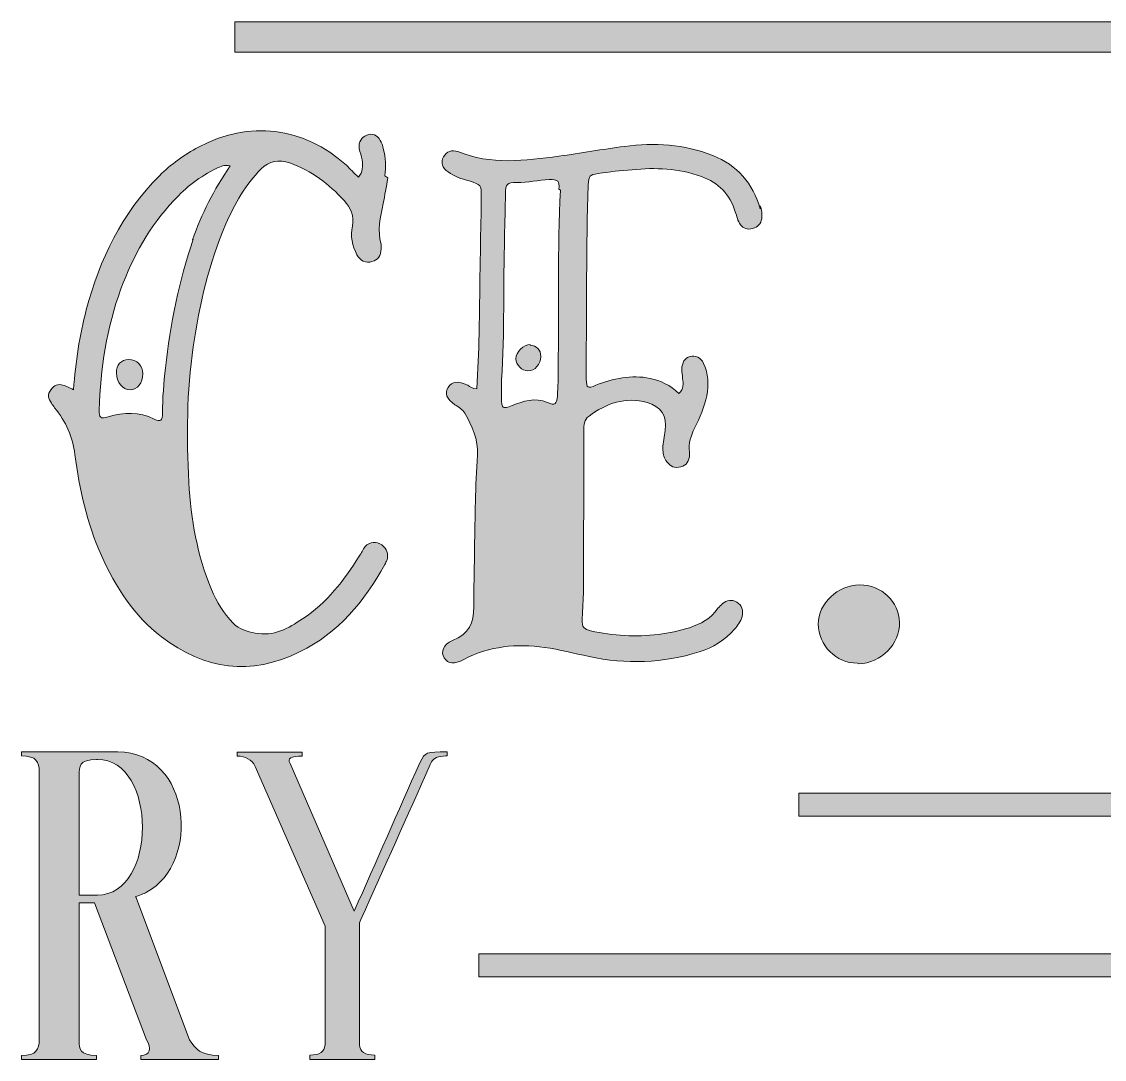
# Model space of a CAD drawing. Header units: inches. Extents: x 51 to 1029, y -812 to -272.
# Drawn here: x 643.3 to 826.9, y -807.2 to -631.1 of the extents above; entities that cross this region are included whole.
import ezdxf

# ---------------------------------------------------------------- set-up
doc = ezdxf.new("R2010")
doc.units = ezdxf.units.IN
doc.header["$MEASUREMENT"] = 0
doc.layers.add('Layer 1', color=7, linetype='Continuous')

# ---------------------------------------------------------------- blocks, each defined once
blk = doc.blocks.new('block 6')
at = {"layer": 'Layer 1', "true_color": 0xd81c2b}
h = blk.add_hatch(color=242, dxfattribs=at)
h.dxf.hatch_style = 2
edge = h.paths.add_edge_path()
edge.add_spline(control_points=[(705.38, -657.59), (705.12, -659.13), (704.87, -660.53), (704.61, -661.94), (704.1, -664.24), (703.59, -666.54), (704.23, -668.84), (704.23, -669.1), (704.23, -669.36), (704.23, -669.61), (704.23, -670.76), (703.72, -671.53), (702.69, -671.78), (701.67, -672.04), (700.65, -671.66), (700.14, -670.63), (699.37, -669.1), (698.99, -667.44), (699.37, -665.78), (699.75, -663.99), (699.11, -662.71), (697.96, -661.43), (695.41, -658.62), (692.46, -656.31), (688.76, -655.04), (686.84, -654.4), (685.3, -654.65), (683.9, -656.06), (681.21, -658.74), (679.42, -661.94), (677.89, -665.39), (675.08, -672.04), (673.41, -679.07), (672.39, -686.23), (671.24, -693.9), (671.24, -701.58), (671.62, -709.25), (672.01, -715.51), (673.03, -721.65), (675.46, -727.4), (676.36, -729.58), (677.51, -731.49), (679.17, -733.16), (680.19, -734.18), (681.47, -734.56), (682.87, -734.82), (686.07, -735.46), (688.5, -734.05), (690.93, -732.39), (695.02, -729.7), (697.96, -725.87), (700.52, -721.78), (700.9, -721.27), (701.16, -720.63), (701.54, -720.12), (702.31, -719.35), (703.46, -719.22), (704.36, -719.86), (705.25, -720.5), (705.51, -721.39), (705.25, -722.42), (705.12, -722.67), (705, -722.93), (704.87, -723.18), (701.42, -729.45), (696.94, -734.82), (690.42, -738.02), (682.11, -742.11), (674.31, -741.08), (667.02, -735.46), (662.29, -731.88), (659.22, -727.02), (656.79, -721.65), (654.36, -716.15), (653.08, -710.4), (652.32, -704.52), (651.93, -701.58), (650.78, -698.89), (648.87, -696.59), (648.74, -696.33), (648.48, -696.08), (648.35, -695.82), (647.72, -695.05), (647.59, -694.29), (648.23, -693.52), (648.74, -692.75), (649.5, -692.5), (650.27, -692.75), (650.78, -692.88), (651.29, -693.14), (652.06, -693.52), (652.44, -688.79), (653.08, -684.32), (654.23, -679.97), (656.54, -671.4), (660.24, -663.6), (666.64, -657.21), (668.56, -655.29), (670.86, -653.63), (673.29, -652.35), (681.72, -647.75), (691.19, -648.9), (698.35, -655.42), (698.99, -656.06), (699.63, -656.7), (700.39, -657.47), (701.16, -656.57), (701.16, -655.55), (701.03, -654.52), (700.9, -653.89), (700.65, -653.25), (700.52, -652.61), (700.39, -651.46), (700.9, -650.69), (701.8, -650.31), (702.69, -649.92), (703.59, -650.31), (704.1, -651.2), (704.36, -651.58), (704.48, -652.1), (704.61, -652.61), (705, -654.14), (705.12, -655.68), (704.87, -657.21), (704.87, -657.21), (705.38, -657.59), (705.38, -657.59)], knot_values=[0, 0, 0, 0, 1, 1, 1, 2, 2, 2, 3, 3, 3, 4, 4, 4, 5, 5, 5, 6, 6, 6, 7, 7, 7, 8, 8, 8, 9, 9, 9, 10, 10, 10, 11, 11, 11, 12, 12, 12, 13, 13, 13, 14, 14, 14, 15, 15, 15, 16, 16, 16, 17, 17, 17, 18, 18, 18, 19, 19, 19, 20, 20, 20, 21, 21, 21, 22, 22, 22, 23, 23, 23, 24, 24, 24, 25, 25, 25, 26, 26, 26, 27, 27, 27, 28, 28, 28, 29, 29, 29, 30, 30, 30, 31, 31, 31, 32, 32, 32, 33, 33, 33, 34, 34, 34, 35, 35, 35, 36, 36, 36, 37, 37, 37, 38, 38, 38, 39, 39, 39, 40, 40, 40, 41, 41, 41, 42, 42, 42, 42], degree=3, periodic=1)
edge = h.paths.add_edge_path()
edge.add_spline(control_points=[(672.26, -668.08), (673.8, -663.73), (675.84, -659.64), (678.66, -655.55), (677.63, -655.29), (676.99, -655.68), (676.36, -655.93), (673.54, -657.34), (671.11, -659.13), (669.07, -661.43), (664.98, -665.78), (662.16, -670.89), (660.12, -676.39), (657.69, -683.04), (656.66, -689.94), (656.41, -696.97), (656.41, -698.25), (656.66, -698.51), (657.94, -698.12), (660.63, -697.36), (663.19, -697.23), (665.74, -698.51), (666.89, -699.02), (667.15, -698.76), (667.15, -697.48), (667.15, -694.93), (667.4, -692.37), (667.66, -689.81), (668.43, -682.4), (669.96, -675.11), (672.39, -667.95), (672.39, -667.95), (672.26, -668.08), (672.26, -668.08)], knot_values=[0, 0, 0, 0, 1, 1, 1, 2, 2, 2, 3, 3, 3, 4, 4, 4, 5, 5, 5, 6, 6, 6, 7, 7, 7, 8, 8, 8, 9, 9, 9, 10, 10, 10, 11, 11, 11, 11], degree=3, periodic=1)
edge = h.paths.add_edge_path()
edge.add_spline(control_points=[(663.82, -690.84), (663.82, -692.37), (662.93, -693.52), (661.65, -693.52), (660.37, -693.52), (659.35, -692.24), (659.35, -690.71), (659.35, -689.3), (660.12, -688.41), (661.4, -688.41), (662.8, -688.41), (663.82, -689.43), (663.82, -690.84)], knot_values=[0, 0, 0, 0, 1, 1, 1, 2, 2, 2, 3, 3, 3, 4, 4, 4, 4], degree=3, periodic=1)
h = blk.add_hatch(color=242, dxfattribs=at)
h.dxf.hatch_style = 2
edge = h.paths.add_edge_path()
edge.add_spline(control_points=[(768.54, -662.32), (768.79, -662.96), (768.92, -663.73), (768.79, -664.5), (768.66, -665.39), (768.15, -665.9), (767.26, -666.16), (766.36, -666.41), (765.72, -666.16), (765.21, -665.52), (764.7, -664.88), (764.57, -664.11), (764.32, -663.35), (763.42, -660.41), (761.5, -658.36), (758.56, -657.34), (754.73, -655.93), (750.76, -655.8), (746.8, -656.19), (744.88, -656.31), (742.96, -656.57), (741.05, -656.83), (739.51, -657.08), (739.51, -657.21), (739.38, -658.74), (739, -669.23), (739.13, -679.71), (739, -690.2), (739, -690.71), (739, -691.22), (739, -691.73), (739.13, -693.26), (739.26, -693.39), (740.66, -692.75), (743.6, -691.6), (746.67, -690.96), (749.87, -691.6), (751.66, -691.99), (753.32, -692.75), (754.73, -694.16), (755.62, -693.39), (755.49, -692.5), (755.37, -691.6), (755.37, -691.09), (755.24, -690.58), (755.24, -690.07), (755.24, -688.92), (755.75, -688.15), (756.64, -687.9), (757.54, -687.64), (758.43, -688.02), (758.95, -689.05), (759.71, -690.84), (759.84, -692.63), (759.46, -694.54), (759.07, -696.46), (758.31, -698.25), (757.41, -700.04), (756.77, -701.32), (756.39, -702.6), (756.52, -704.13), (756.52, -704.39), (756.52, -704.64), (756.52, -704.9), (756.39, -705.92), (755.75, -706.56), (754.73, -706.69), (753.7, -706.82), (753.07, -706.31), (752.55, -705.54), (752.17, -704.9), (752.04, -704.26), (752.04, -703.49), (752.04, -702.47), (752.3, -701.45), (752.43, -700.43), (752.81, -698), (751.66, -696.33), (749.36, -695.69), (745.65, -694.67), (742.45, -695.82), (739.51, -698), (738.62, -698.63), (738.62, -699.53), (738.62, -700.43), (738.62, -704.9), (738.62, -709.38), (738.62, -713.85), (738.49, -720.12), (738.74, -726.38), (738.36, -732.52), (738.23, -733.8), (738.74, -734.18), (739.77, -734.44), (743.6, -735.33), (747.44, -735.46), (751.28, -735.08), (753.07, -734.82), (754.86, -734.44), (756.52, -733.92), (758.43, -733.29), (760.22, -732.39), (761.38, -730.6), (761.63, -730.34), (761.89, -730.09), (762.14, -729.83), (762.91, -729.19), (763.68, -729.07), (764.57, -729.58), (765.47, -730.09), (765.72, -730.98), (765.47, -732.01), (765.21, -732.9), (764.7, -733.54), (764.19, -734.18), (762.53, -736.1), (760.48, -737.25), (758.18, -738.02), (752.04, -739.93), (745.78, -740.19), (739.51, -738.78), (736.95, -738.27), (734.53, -737.63), (731.97, -737.25), (727.24, -736.61), (722.64, -736.99), (718.29, -739.29), (716.63, -740.19), (715.6, -740.06), (714.96, -739.04), (714.32, -738.02), (714.71, -736.74), (716.37, -736.1), (719.18, -734.95), (719.95, -733.16), (719.95, -730.34), (719.95, -727.02), (720.08, -723.69), (720.08, -720.37), (720.21, -715.13), (720.21, -709.89), (720.59, -704.64), (720.72, -701.96), (719.69, -699.66), (718.42, -697.48), (718.03, -696.84), (717.39, -696.46), (716.75, -696.08), (715.35, -695.05), (714.96, -694.16), (715.6, -693.14), (716.24, -692.11), (717.27, -691.99), (718.93, -692.75), (719.31, -693.01), (719.69, -693.39), (720.46, -693.39), (720.59, -690.2), (720.85, -687.13), (720.85, -684.06), (720.97, -679.2), (720.97, -674.34), (721.1, -669.48), (721.1, -666.54), (721.23, -663.6), (721.23, -660.66), (721.23, -658.74), (721.23, -658.74), (719.18, -658.1), (717.9, -657.72), (716.63, -657.34), (715.6, -656.57), (714.58, -655.93), (714.32, -654.91), (714.84, -654.01), (715.35, -653.12), (716.24, -652.73), (717.27, -653.12), (722.89, -655.42), (728.64, -654.65), (734.4, -653.89), (738.11, -653.37), (741.81, -652.73), (745.52, -652.22), (750.64, -651.58), (755.62, -651.84), (760.48, -653.76), (764.7, -655.42), (767.26, -658.49), (768.54, -662.84), (768.54, -662.84), (768.54, -662.32), (768.54, -662.32)], knot_values=[0, 0, 0, 0, 1, 1, 1, 2, 2, 2, 3, 3, 3, 4, 4, 4, 5, 5, 5, 6, 6, 6, 7, 7, 7, 8, 8, 8, 9, 9, 9, 10, 10, 10, 11, 11, 11, 12, 12, 12, 13, 13, 13, 14, 14, 14, 15, 15, 15, 16, 16, 16, 17, 17, 17, 18, 18, 18, 19, 19, 19, 20, 20, 20, 21, 21, 21, 22, 22, 22, 23, 23, 23, 24, 24, 24, 25, 25, 25, 26, 26, 26, 27, 27, 27, 28, 28, 28, 29, 29, 29, 30, 30, 30, 31, 31, 31, 32, 32, 32, 33, 33, 33, 34, 34, 34, 35, 35, 35, 36, 36, 36, 37, 37, 37, 38, 38, 38, 39, 39, 39, 40, 40, 40, 41, 41, 41, 42, 42, 42, 43, 43, 43, 44, 44, 44, 45, 45, 45, 46, 46, 46, 47, 47, 47, 48, 48, 48, 49, 49, 49, 50, 50, 50, 51, 51, 51, 52, 52, 52, 53, 53, 53, 54, 54, 54, 55, 55, 55, 56, 56, 56, 57, 57, 57, 58, 58, 58, 59, 59, 59, 60, 60, 60, 61, 61, 61, 62, 62, 62, 63, 63, 63, 64, 64, 64, 64], degree=3, periodic=1)
edge = h.paths.add_edge_path()
edge.add_spline(control_points=[(734.4, -659.51), (734.53, -658.1), (734.27, -657.85), (732.74, -657.85), (730.94, -657.98), (729.15, -658.36), (727.24, -658.36), (725.58, -658.36), (725.32, -658.62), (725.32, -660.28), (725.32, -662.71), (725.19, -665.14), (725.19, -667.57), (724.94, -675.62), (725.19, -683.8), (724.68, -691.86), (724.68, -692.88), (724.68, -693.9), (724.68, -694.93), (724.68, -696.72), (724.81, -696.84), (726.47, -696.21), (728.39, -695.44), (730.31, -694.8), (732.48, -695.69), (733.76, -696.21), (734.01, -696.08), (734.14, -694.54), (734.27, -693.01), (734.27, -691.48), (734.27, -689.94), (734.4, -679.84), (734.14, -669.74), (734.65, -659.64), (734.65, -659.64), (734.4, -659.51), (734.4, -659.51)], knot_values=[0, 0, 0, 0, 1, 1, 1, 2, 2, 2, 3, 3, 3, 4, 4, 4, 5, 5, 5, 6, 6, 6, 7, 7, 7, 8, 8, 8, 9, 9, 9, 10, 10, 10, 11, 11, 11, 12, 12, 12, 12], degree=3, periodic=1)
edge = h.paths.add_edge_path()
edge.add_spline(control_points=[(729.54, -685.98), (730.56, -685.98), (731.33, -686.75), (731.33, -687.9), (731.33, -689.17), (730.31, -690.33), (729.15, -690.33), (728.13, -690.33), (727.11, -689.3), (727.11, -688.28), (727.11, -687.13), (728.39, -685.85), (729.54, -685.85), (729.54, -685.85), (729.54, -685.98), (729.54, -685.98)], knot_values=[0, 0, 0, 0, 1, 1, 1, 2, 2, 2, 3, 3, 3, 4, 4, 4, 5, 5, 5, 5], degree=3, periodic=1)
h = blk.add_hatch(color=242, dxfattribs=at)
h.dxf.hatch_style = 2
edge = h.paths.add_edge_path()
edge.add_spline(control_points=[(785.02, -739.93), (781.44, -739.93), (778.38, -736.87), (778.38, -733.29), (778.38, -729.83), (781.7, -726.64), (785.41, -726.64), (789.11, -726.64), (792.06, -729.45), (792.18, -733.03), (792.31, -736.61), (788.99, -739.93), (785.28, -740.06), (785.28, -740.06), (785.02, -739.93), (785.02, -739.93)], knot_values=[0, 0, 0, 0, 1, 1, 1, 2, 2, 2, 3, 3, 3, 4, 4, 4, 5, 5, 5, 5], degree=3, periodic=1)
at = {"layer": 'Layer 1', "lineweight": 0}
for points, knots in [([(705.38, -657.59), (705.12, -659.13), (704.87, -660.53), (704.61, -661.94), (704.1, -664.24), (703.59, -666.54), (704.23, -668.84), (704.23, -669.1), (704.23, -669.36), (704.23, -669.61), (704.23, -670.76), (703.72, -671.53), (702.69, -671.78), (701.67, -672.04), (700.65, -671.66), (700.14, -670.63), (699.37, -669.1), (698.99, -667.44), (699.37, -665.78), (699.75, -663.99), (699.11, -662.71), (697.96, -661.43), (695.41, -658.62), (692.46, -656.31), (688.76, -655.04), (686.84, -654.4), (685.3, -654.65), (683.9, -656.06), (681.21, -658.74), (679.42, -661.94), (677.89, -665.39), (675.08, -672.04), (673.41, -679.07), (672.39, -686.23), (671.24, -693.9), (671.24, -701.58), (671.62, -709.25), (672.01, -715.51), (673.03, -721.65), (675.46, -727.4), (676.36, -729.58), (677.51, -731.49), (679.17, -733.16), (680.19, -734.18), (681.47, -734.56), (682.87, -734.82), (686.07, -735.46), (688.5, -734.05), (690.93, -732.39), (695.02, -729.7), (697.96, -725.87), (700.52, -721.78), (700.9, -721.27), (701.16, -720.63), (701.54, -720.12), (702.31, -719.35), (703.46, -719.22), (704.36, -719.86), (705.25, -720.5), (705.51, -721.39), (705.25, -722.42), (705.12, -722.67), (705, -722.93), (704.87, -723.18), (701.42, -729.45), (696.94, -734.82), (690.42, -738.02), (682.11, -742.11), (674.31, -741.08), (667.02, -735.46), (662.29, -731.88), (659.22, -727.02), (656.79, -721.65), (654.36, -716.15), (653.08, -710.4), (652.32, -704.52), (651.93, -701.58), (650.78, -698.89), (648.87, -696.59), (648.74, -696.33), (648.48, -696.08), (648.35, -695.82), (647.72, -695.05), (647.59, -694.29), (648.23, -693.52), (648.74, -692.75), (649.5, -692.5), (650.27, -692.75), (650.78, -692.88), (651.29, -693.14), (652.06, -693.52), (652.44, -688.79), (653.08, -684.32), (654.23, -679.97), (656.54, -671.4), (660.24, -663.6), (666.64, -657.21), (668.56, -655.29), (670.86, -653.63), (673.29, -652.35), (681.72, -647.75), (691.19, -648.9), (698.35, -655.42), (698.99, -656.06), (699.63, -656.7), (700.39, -657.47), (701.16, -656.57), (701.16, -655.55), (701.03, -654.52), (700.9, -653.89), (700.65, -653.25), (700.52, -652.61), (700.39, -651.46), (700.9, -650.69), (701.8, -650.31), (702.69, -649.92), (703.59, -650.31), (704.1, -651.2), (704.36, -651.58), (704.48, -652.1), (704.61, -652.61), (705, -654.14), (705.12, -655.68), (704.87, -657.21), (704.87, -657.21), (705.38, -657.59), (705.38, -657.59)], [0, 0, 0, 0, 1, 1, 1, 2, 2, 2, 3, 3, 3, 4, 4, 4, 5, 5, 5, 6, 6, 6, 7, 7, 7, 8, 8, 8, 9, 9, 9, 10, 10, 10, 11, 11, 11, 12, 12, 12, 13, 13, 13, 14, 14, 14, 15, 15, 15, 16, 16, 16, 17, 17, 17, 18, 18, 18, 19, 19, 19, 20, 20, 20, 21, 21, 21, 22, 22, 22, 23, 23, 23, 24, 24, 24, 25, 25, 25, 26, 26, 26, 27, 27, 27, 28, 28, 28, 29, 29, 29, 30, 30, 30, 31, 31, 31, 32, 32, 32, 33, 33, 33, 34, 34, 34, 35, 35, 35, 36, 36, 36, 37, 37, 37, 38, 38, 38, 39, 39, 39, 40, 40, 40, 41, 41, 41, 42, 42, 42, 42]), ([(768.54, -662.32), (768.79, -662.96), (768.92, -663.73), (768.79, -664.5), (768.66, -665.39), (768.15, -665.9), (767.26, -666.16), (766.36, -666.41), (765.72, -666.16), (765.21, -665.52), (764.7, -664.88), (764.57, -664.11), (764.32, -663.35), (763.42, -660.41), (761.5, -658.36), (758.56, -657.34), (754.73, -655.93), (750.76, -655.8), (746.8, -656.19), (744.88, -656.31), (742.96, -656.57), (741.05, -656.83), (739.51, -657.08), (739.51, -657.21), (739.38, -658.74), (739, -669.23), (739.13, -679.71), (739, -690.2), (739, -690.71), (739, -691.22), (739, -691.73), (739.13, -693.26), (739.26, -693.39), (740.66, -692.75), (743.6, -691.6), (746.67, -690.96), (749.87, -691.6), (751.66, -691.99), (753.32, -692.75), (754.73, -694.16), (755.62, -693.39), (755.49, -692.5), (755.37, -691.6), (755.37, -691.09), (755.24, -690.58), (755.24, -690.07), (755.24, -688.92), (755.75, -688.15), (756.64, -687.9), (757.54, -687.64), (758.43, -688.02), (758.95, -689.05), (759.71, -690.84), (759.84, -692.63), (759.46, -694.54), (759.07, -696.46), (758.31, -698.25), (757.41, -700.04), (756.77, -701.32), (756.39, -702.6), (756.52, -704.13), (756.52, -704.39), (756.52, -704.64), (756.52, -704.9), (756.39, -705.92), (755.75, -706.56), (754.73, -706.69), (753.7, -706.82), (753.07, -706.31), (752.55, -705.54), (752.17, -704.9), (752.04, -704.26), (752.04, -703.49), (752.04, -702.47), (752.3, -701.45), (752.43, -700.43), (752.81, -698), (751.66, -696.33), (749.36, -695.69), (745.65, -694.67), (742.45, -695.82), (739.51, -698), (738.62, -698.63), (738.62, -699.53), (738.62, -700.43), (738.62, -704.9), (738.62, -709.38), (738.62, -713.85), (738.49, -720.12), (738.74, -726.38), (738.36, -732.52), (738.23, -733.8), (738.74, -734.18), (739.77, -734.44), (743.6, -735.33), (747.44, -735.46), (751.28, -735.08), (753.07, -734.82), (754.86, -734.44), (756.52, -733.92), (758.43, -733.29), (760.22, -732.39), (761.38, -730.6), (761.63, -730.34), (761.89, -730.09), (762.14, -729.83), (762.91, -729.19), (763.68, -729.07), (764.57, -729.58), (765.47, -730.09), (765.72, -730.98), (765.47, -732.01), (765.21, -732.9), (764.7, -733.54), (764.19, -734.18), (762.53, -736.1), (760.48, -737.25), (758.18, -738.02), (752.04, -739.93), (745.78, -740.19), (739.51, -738.78), (736.95, -738.27), (734.53, -737.63), (731.97, -737.25), (727.24, -736.61), (722.64, -736.99), (718.29, -739.29), (716.63, -740.19), (715.6, -740.06), (714.96, -739.04), (714.32, -738.02), (714.71, -736.74), (716.37, -736.1), (719.18, -734.95), (719.95, -733.16), (719.95, -730.34), (719.95, -727.02), (720.08, -723.69), (720.08, -720.37), (720.21, -715.13), (720.21, -709.89), (720.59, -704.64), (720.72, -701.96), (719.69, -699.66), (718.42, -697.48), (718.03, -696.84), (717.39, -696.46), (716.75, -696.08), (715.35, -695.05), (714.96, -694.16), (715.6, -693.14), (716.24, -692.11), (717.27, -691.99), (718.93, -692.75), (719.31, -693.01), (719.69, -693.39), (720.46, -693.39), (720.59, -690.2), (720.85, -687.13), (720.85, -684.06), (720.97, -679.2), (720.97, -674.34), (721.1, -669.48), (721.1, -666.54), (721.23, -663.6), (721.23, -660.66), (721.23, -658.74), (721.23, -658.74), (719.18, -658.1), (717.9, -657.72), (716.63, -657.34), (715.6, -656.57), (714.58, -655.93), (714.32, -654.91), (714.84, -654.01), (715.35, -653.12), (716.24, -652.73), (717.27, -653.12), (722.89, -655.42), (728.64, -654.65), (734.4, -653.89), (738.11, -653.37), (741.81, -652.73), (745.52, -652.22), (750.64, -651.58), (755.62, -651.84), (760.48, -653.76), (764.7, -655.42), (767.26, -658.49), (768.54, -662.84), (768.54, -662.84), (768.54, -662.32), (768.54, -662.32)], [0, 0, 0, 0, 1, 1, 1, 2, 2, 2, 3, 3, 3, 4, 4, 4, 5, 5, 5, 6, 6, 6, 7, 7, 7, 8, 8, 8, 9, 9, 9, 10, 10, 10, 11, 11, 11, 12, 12, 12, 13, 13, 13, 14, 14, 14, 15, 15, 15, 16, 16, 16, 17, 17, 17, 18, 18, 18, 19, 19, 19, 20, 20, 20, 21, 21, 21, 22, 22, 22, 23, 23, 23, 24, 24, 24, 25, 25, 25, 26, 26, 26, 27, 27, 27, 28, 28, 28, 29, 29, 29, 30, 30, 30, 31, 31, 31, 32, 32, 32, 33, 33, 33, 34, 34, 34, 35, 35, 35, 36, 36, 36, 37, 37, 37, 38, 38, 38, 39, 39, 39, 40, 40, 40, 41, 41, 41, 42, 42, 42, 43, 43, 43, 44, 44, 44, 45, 45, 45, 46, 46, 46, 47, 47, 47, 48, 48, 48, 49, 49, 49, 50, 50, 50, 51, 51, 51, 52, 52, 52, 53, 53, 53, 54, 54, 54, 55, 55, 55, 56, 56, 56, 57, 57, 57, 58, 58, 58, 59, 59, 59, 60, 60, 60, 61, 61, 61, 62, 62, 62, 63, 63, 63, 64, 64, 64, 64]), ([(672.26, -668.08), (673.8, -663.73), (675.84, -659.64), (678.66, -655.55), (677.63, -655.29), (676.99, -655.68), (676.36, -655.93), (673.54, -657.34), (671.11, -659.13), (669.07, -661.43), (664.98, -665.78), (662.16, -670.89), (660.12, -676.39), (657.69, -683.04), (656.66, -689.94), (656.41, -696.97), (656.41, -698.25), (656.66, -698.51), (657.94, -698.12), (660.63, -697.36), (663.19, -697.23), (665.74, -698.51), (666.89, -699.02), (667.15, -698.76), (667.15, -697.48), (667.15, -694.93), (667.4, -692.37), (667.66, -689.81), (668.43, -682.4), (669.96, -675.11), (672.39, -667.95), (672.39, -667.95), (672.26, -668.08), (672.26, -668.08)], [0, 0, 0, 0, 1, 1, 1, 2, 2, 2, 3, 3, 3, 4, 4, 4, 5, 5, 5, 6, 6, 6, 7, 7, 7, 8, 8, 8, 9, 9, 9, 10, 10, 10, 11, 11, 11, 11]), ([(734.4, -659.51), (734.53, -658.1), (734.27, -657.85), (732.74, -657.85), (730.94, -657.98), (729.15, -658.36), (727.24, -658.36), (725.58, -658.36), (725.32, -658.62), (725.32, -660.28), (725.32, -662.71), (725.19, -665.14), (725.19, -667.57), (724.94, -675.62), (725.19, -683.8), (724.68, -691.86), (724.68, -692.88), (724.68, -693.9), (724.68, -694.93), (724.68, -696.72), (724.81, -696.84), (726.47, -696.21), (728.39, -695.44), (730.31, -694.8), (732.48, -695.69), (733.76, -696.21), (734.01, -696.08), (734.14, -694.54), (734.27, -693.01), (734.27, -691.48), (734.27, -689.94), (734.4, -679.84), (734.14, -669.74), (734.65, -659.64), (734.65, -659.64), (734.4, -659.51), (734.4, -659.51)], [0, 0, 0, 0, 1, 1, 1, 2, 2, 2, 3, 3, 3, 4, 4, 4, 5, 5, 5, 6, 6, 6, 7, 7, 7, 8, 8, 8, 9, 9, 9, 10, 10, 10, 11, 11, 11, 12, 12, 12, 12]), ([(729.54, -685.98), (730.56, -685.98), (731.33, -686.75), (731.33, -687.9), (731.33, -689.17), (730.31, -690.33), (729.15, -690.33), (728.13, -690.33), (727.11, -689.3), (727.11, -688.28), (727.11, -687.13), (728.39, -685.85), (729.54, -685.85), (729.54, -685.85), (729.54, -685.98), (729.54, -685.98)], [0, 0, 0, 0, 1, 1, 1, 2, 2, 2, 3, 3, 3, 4, 4, 4, 5, 5, 5, 5]), ([(663.82, -690.84), (663.82, -692.37), (662.93, -693.52), (661.65, -693.52), (660.37, -693.52), (659.35, -692.24), (659.35, -690.71), (659.35, -689.3), (660.12, -688.41), (661.4, -688.41), (662.8, -688.41), (663.82, -689.43), (663.82, -690.84)], [0, 0, 0, 0, 1, 1, 1, 2, 2, 2, 3, 3, 3, 4, 4, 4, 4]), ([(785.02, -739.93), (781.44, -739.93), (778.38, -736.87), (778.38, -733.29), (778.38, -729.83), (781.7, -726.64), (785.41, -726.64), (789.11, -726.64), (792.06, -729.45), (792.18, -733.03), (792.31, -736.61), (788.99, -739.93), (785.28, -740.06), (785.28, -740.06), (785.02, -739.93), (785.02, -739.93)], [0, 0, 0, 0, 1, 1, 1, 2, 2, 2, 3, 3, 3, 4, 4, 4, 5, 5, 5, 5])]:
    blk.add_open_spline(points, degree=3, knots=knots, dxfattribs=at)
blk = doc.blocks.new('block 7')
at = {"layer": 'Layer 1', "true_color": 0xd81c2b}
h = blk.add_hatch(color=242, dxfattribs=at)
h.dxf.hatch_style = 2
edge = h.paths.add_edge_path()
edge.add_spline(control_points=[(676.65, -806.49), (676.65, -806.49), (676.65, -807.17), (676.65, -807.17), (676.65, -807.17), (663.46, -807.17), (663.46, -807.17), (663.46, -807.17), (663.46, -806.49), (663.46, -806.49), (665.13, -806.49), (665.34, -805.34), (664.47, -803.84), (664.47, -803.84), (655.65, -780.58), (655.65, -780.58), (655.65, -780.58), (653.02, -780.58), (653.02, -780.58), (653.02, -780.58), (653.02, -801.26), (653.02, -801.26), (653.02, -801.26), (653.02, -804.04), (653.02, -804.04), (653.03, -805.37), (653.12, -806.5), (655.96, -806.5), (655.96, -806.5), (655.96, -807.17), (655.96, -807.17), (655.96, -807.17), (643.27, -807.17), (643.27, -807.17), (643.27, -807.17), (643.27, -806.5), (643.27, -806.5), (645.76, -806.5), (646.27, -805.48), (646.27, -803.84), (646.27, -803.84), (646.27, -758.32), (646.27, -758.32), (646.27, -756.69), (645.76, -755.67), (643.27, -755.67), (643.27, -755.67), (643.27, -755), (643.27, -755), (643.27, -755), (659.58, -755), (659.58, -755), (672.06, -755), (673.69, -773.86), (664.47, -778.79), (663.94, -779.07), (663.26, -779.34), (662.52, -779.57), (662.52, -779.57), (662.63, -779.57), (662.63, -779.57), (662.63, -779.57), (671.74, -803.84), (671.74, -803.84), (672.76, -805.42), (673.68, -806.49), (676.65, -806.49)], knot_values=[0, 0, 0, 0, 1, 1, 1, 2, 2, 2, 3, 3, 3, 4, 4, 4, 5, 5, 5, 6, 6, 6, 7, 7, 7, 8, 8, 8, 9, 9, 9, 10, 10, 10, 11, 11, 11, 12, 12, 12, 13, 13, 13, 14, 14, 14, 15, 15, 15, 16, 16, 16, 17, 17, 17, 18, 18, 18, 19, 19, 19, 20, 20, 20, 21, 21, 21, 22, 22, 22, 22], degree=3, periodic=1)
edge = h.paths.add_edge_path()
edge.add_spline(control_points=[(656.12, -756.26), (656.12, -756.26), (655.96, -756.26), (655.96, -756.26), (652.99, -756.26), (653.03, -757.5), (653.03, -758.92), (653.03, -758.92), (653.03, -779.29), (653.03, -779.29), (653.03, -779.29), (656.12, -779.29), (656.12, -779.29), (666.31, -779.29), (666.31, -756.26), (656.12, -756.26)], knot_values=[0, 0, 0, 0, 1, 1, 1, 2, 2, 2, 3, 3, 3, 4, 4, 4, 5, 5, 5, 5], degree=3, periodic=1)
h = blk.add_hatch(color=242, dxfattribs=at)
h.dxf.hatch_style = 2
edge = h.paths.add_edge_path()
edge.add_spline(control_points=[(715.46, -755), (715.46, -755), (715.46, -755.67), (715.46, -755.67), (715.46, -755.67), (715.33, -755.67), (715.33, -755.67), (715.33, -755.67), (715.23, -755.67), (715.23, -755.67), (715.23, -755.67), (715.22, -755.67), (715.22, -755.67), (713.9, -755.71), (713.17, -756.06), (712.79, -756.66), (712.79, -756.66), (712.58, -757.13), (712.58, -757.13), (708.53, -766.18), (704.92, -774.33), (700.83, -783.43), (700.83, -783.43), (700.57, -784.01), (700.57, -784.01), (700.57, -792.36), (700.58, -796.31), (700.58, -804.68), (700.67, -805.91), (701.46, -806.44), (703.18, -806.44), (703.18, -806.44), (703.18, -807.17), (703.18, -807.17), (703.18, -807.17), (692.14, -807.17), (692.14, -807.17), (692.14, -807.17), (692.14, -806.44), (692.14, -806.44), (693.86, -806.44), (694.64, -805.91), (694.73, -804.68), (694.73, -804.68), (694.73, -784.55), (694.73, -784.55), (694.73, -784.55), (682.87, -757.44), (682.87, -757.44), (682.27, -756.31), (681.27, -755.7), (679.82, -755.7), (679.82, -755.7), (679.82, -755.05), (679.82, -755.05), (679.82, -755.05), (690.86, -755.05), (690.86, -755.05), (690.86, -755.05), (690.86, -755.7), (690.86, -755.7), (688.96, -755.7), (688.27, -756.05), (688.79, -756.95), (688.79, -756.95), (699.65, -782.04), (699.65, -782.04), (703.44, -773.62), (707.09, -765.14), (710.8, -756.83), (711.76, -754.9), (711.85, -755), (715.45, -755), (715.45, -755), (715.46, -755), (715.46, -755)], knot_values=[0, 0, 0, 0, 1, 1, 1, 2, 2, 2, 3, 3, 3, 4, 4, 4, 5, 5, 5, 6, 6, 6, 7, 7, 7, 8, 8, 8, 9, 9, 9, 10, 10, 10, 11, 11, 11, 12, 12, 12, 13, 13, 13, 14, 14, 14, 15, 15, 15, 16, 16, 16, 17, 17, 17, 18, 18, 18, 19, 19, 19, 20, 20, 20, 21, 21, 21, 22, 22, 22, 23, 23, 23, 24, 24, 24, 25, 25, 25, 25], degree=3, periodic=1)
at = {"layer": 'Layer 1', "lineweight": 0}
for points, knots in [([(676.65, -806.49), (676.65, -806.49), (676.65, -807.17), (676.65, -807.17), (676.65, -807.17), (663.46, -807.17), (663.46, -807.17), (663.46, -807.17), (663.46, -806.49), (663.46, -806.49), (665.13, -806.49), (665.34, -805.34), (664.47, -803.84), (664.47, -803.84), (655.65, -780.58), (655.65, -780.58), (655.65, -780.58), (653.02, -780.58), (653.02, -780.58), (653.02, -780.58), (653.02, -801.26), (653.02, -801.26), (653.02, -801.26), (653.02, -804.04), (653.02, -804.04), (653.03, -805.37), (653.12, -806.5), (655.96, -806.5), (655.96, -806.5), (655.96, -807.17), (655.96, -807.17), (655.96, -807.17), (643.27, -807.17), (643.27, -807.17), (643.27, -807.17), (643.27, -806.5), (643.27, -806.5), (645.76, -806.5), (646.27, -805.48), (646.27, -803.84), (646.27, -803.84), (646.27, -758.32), (646.27, -758.32), (646.27, -756.69), (645.76, -755.67), (643.27, -755.67), (643.27, -755.67), (643.27, -755), (643.27, -755), (643.27, -755), (659.58, -755), (659.58, -755), (672.06, -755), (673.69, -773.86), (664.47, -778.79), (663.94, -779.07), (663.26, -779.34), (662.52, -779.57), (662.52, -779.57), (662.63, -779.57), (662.63, -779.57), (662.63, -779.57), (671.74, -803.84), (671.74, -803.84), (672.76, -805.42), (673.68, -806.49), (676.65, -806.49)], [0, 0, 0, 0, 1, 1, 1, 2, 2, 2, 3, 3, 3, 4, 4, 4, 5, 5, 5, 6, 6, 6, 7, 7, 7, 8, 8, 8, 9, 9, 9, 10, 10, 10, 11, 11, 11, 12, 12, 12, 13, 13, 13, 14, 14, 14, 15, 15, 15, 16, 16, 16, 17, 17, 17, 18, 18, 18, 19, 19, 19, 20, 20, 20, 21, 21, 21, 22, 22, 22, 22]), ([(656.12, -756.26), (656.12, -756.26), (655.96, -756.26), (655.96, -756.26), (652.99, -756.26), (653.03, -757.5), (653.03, -758.92), (653.03, -758.92), (653.03, -779.29), (653.03, -779.29), (653.03, -779.29), (656.12, -779.29), (656.12, -779.29), (666.31, -779.29), (666.31, -756.26), (656.12, -756.26)], [0, 0, 0, 0, 1, 1, 1, 2, 2, 2, 3, 3, 3, 4, 4, 4, 5, 5, 5, 5]), ([(715.46, -755), (715.46, -755), (715.46, -755.67), (715.46, -755.67), (715.46, -755.67), (715.33, -755.67), (715.33, -755.67), (715.33, -755.67), (715.23, -755.67), (715.23, -755.67), (715.23, -755.67), (715.22, -755.67), (715.22, -755.67), (713.9, -755.71), (713.17, -756.06), (712.79, -756.66), (712.79, -756.66), (712.58, -757.13), (712.58, -757.13), (708.53, -766.18), (704.92, -774.33), (700.83, -783.43), (700.83, -783.43), (700.57, -784.01), (700.57, -784.01), (700.57, -792.36), (700.58, -796.31), (700.58, -804.68), (700.67, -805.91), (701.46, -806.44), (703.18, -806.44), (703.18, -806.44), (703.18, -807.17), (703.18, -807.17), (703.18, -807.17), (692.14, -807.17), (692.14, -807.17), (692.14, -807.17), (692.14, -806.44), (692.14, -806.44), (693.86, -806.44), (694.64, -805.91), (694.73, -804.68), (694.73, -804.68), (694.73, -784.55), (694.73, -784.55), (694.73, -784.55), (682.87, -757.44), (682.87, -757.44), (682.27, -756.31), (681.27, -755.7), (679.82, -755.7), (679.82, -755.7), (679.82, -755.05), (679.82, -755.05), (679.82, -755.05), (690.86, -755.05), (690.86, -755.05), (690.86, -755.05), (690.86, -755.7), (690.86, -755.7), (688.96, -755.7), (688.27, -756.05), (688.79, -756.95), (688.79, -756.95), (699.65, -782.04), (699.65, -782.04), (703.44, -773.62), (707.09, -765.14), (710.8, -756.83), (711.76, -754.9), (711.85, -755), (715.45, -755), (715.45, -755), (715.46, -755), (715.46, -755)], [0, 0, 0, 0, 1, 1, 1, 2, 2, 2, 3, 3, 3, 4, 4, 4, 5, 5, 5, 6, 6, 6, 7, 7, 7, 8, 8, 8, 9, 9, 9, 10, 10, 10, 11, 11, 11, 12, 12, 12, 13, 13, 13, 14, 14, 14, 15, 15, 15, 16, 16, 16, 17, 17, 17, 18, 18, 18, 19, 19, 19, 20, 20, 20, 21, 21, 21, 22, 22, 22, 23, 23, 23, 24, 24, 24, 25, 25, 25, 25])]:
    blk.add_open_spline(points, degree=3, knots=knots, dxfattribs=at)
blk = doc.blocks.new('block 10')
at = {"layer": 'Layer 1', "true_color": 0xd81c2b}
h = blk.add_hatch(color=242, dxfattribs=at)
h.dxf.hatch_style = 2
h.paths.add_polyline_path([(1011.13, -636.24), (679.42, -636.24), (679.42, -631.06), (1011.13, -631.06)])
at = {"layer": 'Layer 1', "lineweight": 0}
blk.add_lwpolyline([(1011.13, -636.24), (679.42, -636.24), (679.42, -631.06), (1011.13, -631.06), (1011.13, -636.24)], dxfattribs=at)
blk = doc.blocks.new('block 9')
at = {"layer": 'Layer 1'}
blk.add_blockref('block 10', (0, 0), dxfattribs=at)
blk = doc.blocks.new('block 8')
at = {"layer": 'Layer 1'}
blk.add_blockref('block 9', (0, 0), dxfattribs=at)
blk = doc.blocks.new('block 15')
at = {"layer": 'Layer 1', "true_color": 0xd81c2b}
h = blk.add_hatch(color=242, dxfattribs=at)
h.dxf.hatch_style = 2
h.paths.add_polyline_path([(969.76, -793.16), (720.79, -793.16), (720.79, -789.27), (969.76, -789.27)])
at = {"layer": 'Layer 1', "lineweight": 0}
blk.add_lwpolyline([(969.76, -793.16), (720.79, -793.16), (720.79, -789.27), (969.76, -789.27), (969.76, -793.16)], dxfattribs=at)
blk = doc.blocks.new('block 14')
at = {"layer": 'Layer 1'}
blk.add_blockref('block 15', (0, 0), dxfattribs=at)
blk = doc.blocks.new('block 17')
at = {"layer": 'Layer 1', "true_color": 0xd81c2b}
h = blk.add_hatch(color=242, dxfattribs=at)
h.dxf.hatch_style = 2
h.paths.add_polyline_path([(969.76, -765.87), (775.09, -765.87), (775.09, -761.98), (969.76, -761.98)])
at = {"layer": 'Layer 1', "lineweight": 0}
blk.add_lwpolyline([(969.76, -765.87), (775.09, -765.87), (775.09, -761.98), (969.76, -761.98), (969.76, -765.87)], dxfattribs=at)
blk = doc.blocks.new('block 16')
at = {"layer": 'Layer 1'}
blk.add_blockref('block 17', (0, 0), dxfattribs=at)
blk = doc.blocks.new('block 13')
at = {"layer": 'Layer 1'}
for name in ['block 16', 'block 14']:
    blk.add_blockref(name, (0, 0), dxfattribs=at)
blk = doc.blocks.new('block 2')
at = {"layer": 'Layer 1'}
for name in ['block 8', 'block 6', 'block 7', 'block 13']:
    blk.add_blockref(name, (0, 0), dxfattribs=at)

msp = doc.modelspace()

# ---------------------------------------------------------------- block references
at = {"layer": 'Layer 1'}
msp.add_blockref('block 2', (0, 0), dxfattribs=at)

doc.saveas('drawing.dxf')
